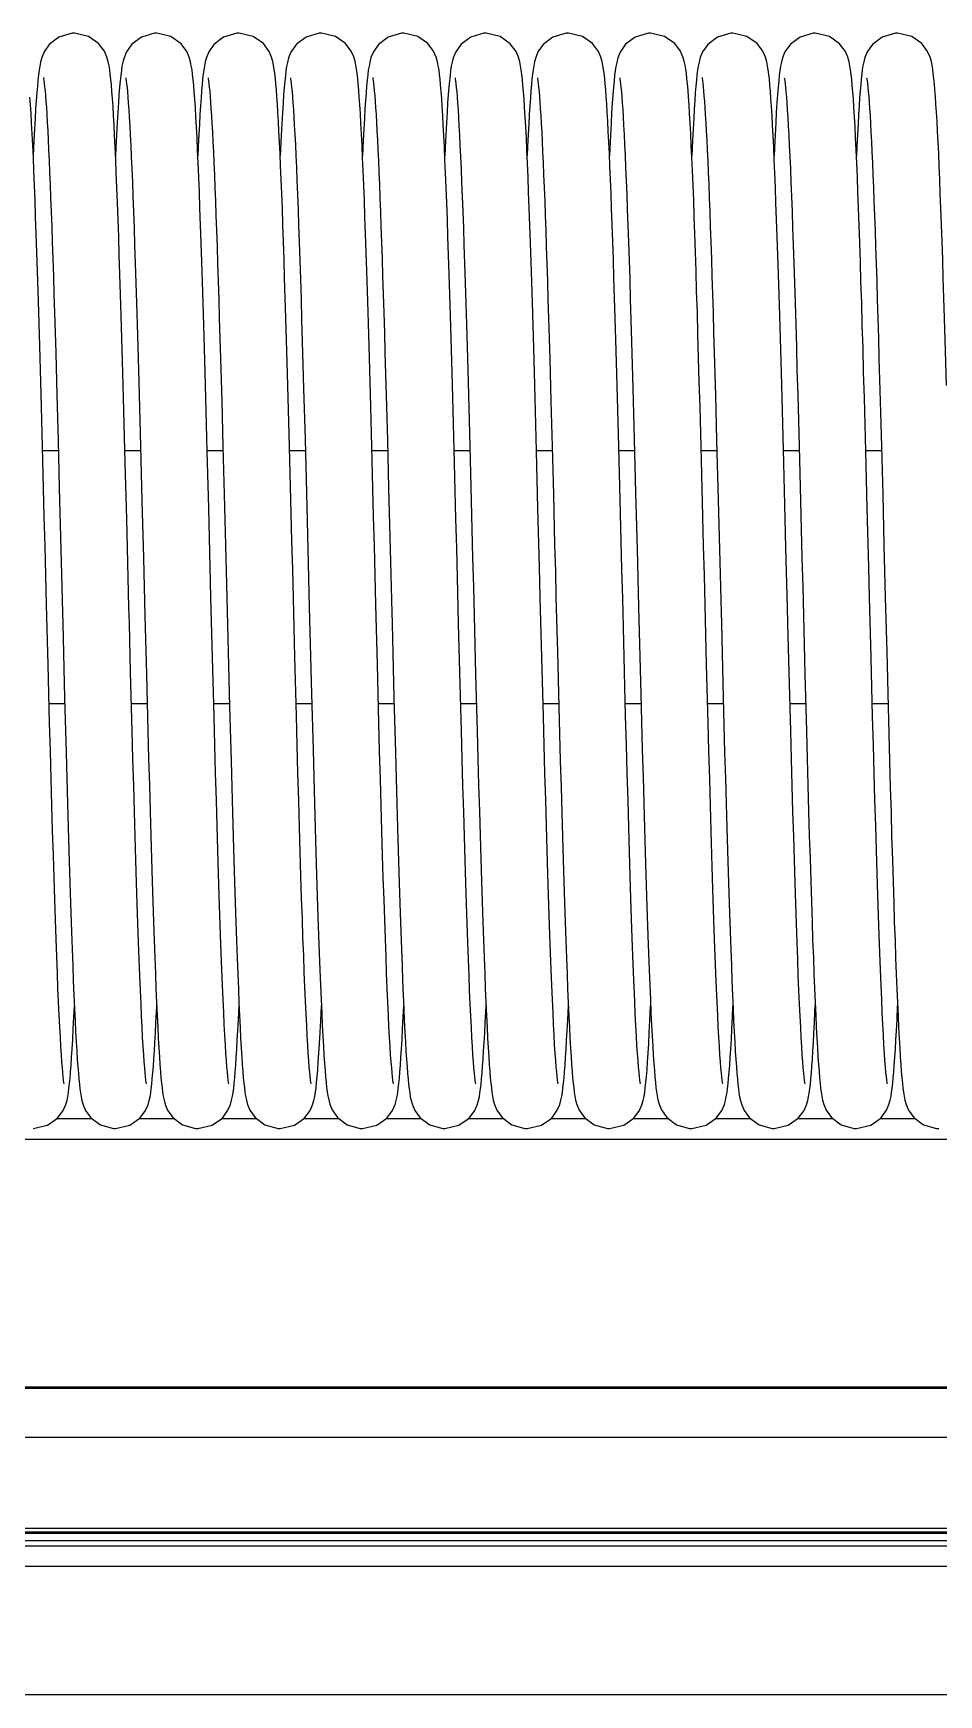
# Model space of a CAD drawing. Header units: millimetres. Extents: x 21899 to 38731, y -5425 to 3612.
# Drawn here: x 24383 to 24471, y -2820.5 to -2658.9 of the extents above; entities that cross this region are included whole.
import ezdxf

# ---------------------------------------------------------------- set-up
doc = ezdxf.new("R2010")
doc.units = ezdxf.units.MM

msp = doc.modelspace()

# ---------------------------------------------------------------- linework, layer by layer
at = {"color": 7, "linetype": 'Continuous'}
for p, q in [((24385.15, -2689.98), (24385.26, -2694.12)), ((24401.16, -2690.53), (24401.28, -2694.68)), ((24417.15, -2689.98), (24417.26, -2694.12)), ((24433.16, -2690.53), (24433.28, -2694.68)), ((24449.15, -2689.98), (24449.26, -2694.12)), ((24465.16, -2690.53), (24465.28, -2694.68)), ((24385.26, -2694.12), (24385.38, -2698.51)), ((24393.26, -2694.06), (24393.39, -2699.07)), ((24399.88, -2699.56), (24399.74, -2694.35)), ((24401.28, -2694.68), (24401.39, -2699.1)), ((24407.84, -2697.9), (24407.71, -2693.15)), ((24409.24, -2693.47), (24409.38, -2698.38)), ((24417.26, -2694.12), (24417.38, -2698.51)), ((24425.26, -2694.06), (24425.39, -2699.07)), ((24431.88, -2699.56), (24431.74, -2694.35)), ((24433.28, -2694.68), (24433.39, -2699.1)), ((24439.84, -2697.9), (24439.71, -2693.15)), ((24441.24, -2693.47), (24441.38, -2698.38)), ((24449.26, -2694.12), (24449.38, -2698.51)), ((24457.26, -2694.06), (24457.39, -2699.07)), ((24463.88, -2699.56), (24463.74, -2694.35)), ((24465.28, -2694.68), (24465.39, -2699.1)), ((24383.9, -2700.43), (24383.77, -2695.25)), ((24391.91, -2700.69), (24391.77, -2695.58)), ((24415.9, -2700.43), (24415.77, -2695.25)), ((24423.91, -2700.69), (24423.77, -2695.58)), ((24447.9, -2700.43), (24447.77, -2695.25)), ((24455.91, -2700.69), (24455.77, -2695.58)), ((24407.97, -2702.96), (24407.84, -2697.9)), ((24439.97, -2702.96), (24439.84, -2697.9)), ((24383.88, -2699.47), (24385.4, -2699.47)), ((24385.38, -2698.51), (24385.5, -2703.1)), ((24391.88, -2699.47), (24393.4, -2699.47)), ((24393.39, -2699.07), (24393.53, -2704.38)), ((24399.88, -2699.47), (24401.4, -2699.47)), ((24400.02, -2705.09), (24399.88, -2699.56)), ((24401.39, -2699.1), (24401.52, -2703.77)), ((24407.88, -2699.47), (24409.4, -2699.47)), ((24409.38, -2698.38), (24409.51, -2703.61)), ((24415.88, -2699.47), (24417.4, -2699.47)), ((24417.38, -2698.51), (24417.5, -2703.1)), ((24423.88, -2699.47), (24425.4, -2699.47)), ((24425.39, -2699.07), (24425.53, -2704.38)), ((24431.88, -2699.47), (24433.4, -2699.47)), ((24432.02, -2705.09), (24431.88, -2699.56)), ((24433.39, -2699.1), (24433.52, -2703.77)), ((24439.88, -2699.47), (24441.4, -2699.47)), ((24441.38, -2698.38), (24441.51, -2703.61)), ((24447.88, -2699.47), (24449.4, -2699.47)), ((24449.38, -2698.51), (24449.5, -2703.1)), ((24455.88, -2699.47), (24457.4, -2699.47)), ((24457.39, -2699.07), (24457.53, -2704.38)), ((24463.88, -2699.47), (24465.4, -2699.47)), ((24464.02, -2705.09), (24463.88, -2699.56)), ((24465.39, -2699.1), (24465.52, -2703.77)), ((24409.51, -2703.61), (24409.65, -2709.08)), ((24441.51, -2703.61), (24441.65, -2709.08)), ((24384.41, -2720.28), (24384.26, -2714.49)), ((24393.82, -2715.56), (24393.96, -2721.23)), ((24416.41, -2720.28), (24416.26, -2714.49)), ((24425.82, -2715.56), (24425.96, -2721.23)), ((24448.41, -2720.28), (24448.26, -2714.49)), ((24457.82, -2715.56), (24457.96, -2721.23)), ((24385.84, -2716.32), (24386.02, -2723.53)), ((24392.43, -2721.03), (24392.31, -2716.32)), ((24417.84, -2716.32), (24418.02, -2723.53)), ((24424.43, -2721.03), (24424.31, -2716.32)), ((24449.84, -2716.32), (24450.02, -2723.53)), ((24456.43, -2721.03), (24456.31, -2716.32)), ((24384.56, -2725.96), (24384.41, -2720.28)), ((24400.54, -2725.36), (24400.39, -2719.61)), ((24401.91, -2719.07), (24402.05, -2724.42)), ((24408.54, -2725.29), (24408.39, -2719.56)), ((24416.56, -2725.96), (24416.41, -2720.28)), ((24432.54, -2725.36), (24432.39, -2719.61)), ((24433.91, -2719.07), (24434.05, -2724.42)), ((24440.54, -2725.29), (24440.39, -2719.56)), ((24448.56, -2725.96), (24448.41, -2720.28)), ((24464.54, -2725.36), (24464.39, -2719.61)), ((24465.91, -2719.07), (24466.05, -2724.42)), ((24392.58, -2726.75), (24392.43, -2721.03)), ((24393.96, -2721.23), (24394.11, -2726.76)), ((24424.58, -2726.75), (24424.43, -2721.03)), ((24425.96, -2721.23), (24426.11, -2726.76)), ((24456.58, -2726.75), (24456.43, -2721.03)), ((24457.96, -2721.23), (24458.11, -2726.76)), ((24386.02, -2723.53), (24386.16, -2728.84)), ((24410.01, -2723.13), (24410.16, -2728.6)), ((24418.02, -2723.53), (24418.16, -2728.84)), ((24442.01, -2723.13), (24442.16, -2728.6)), ((24450.02, -2723.53), (24450.16, -2728.84)), ((24384.51, -2724.08), (24386.04, -2724.08)), ((24392.51, -2724.08), (24394.04, -2724.08)), ((24400.51, -2724.08), (24402.04, -2724.08)), ((24402.05, -2724.42), (24402.19, -2729.67)), ((24408.51, -2724.08), (24410.04, -2724.08)), ((24416.51, -2724.08), (24418.04, -2724.08)), ((24424.51, -2724.08), (24426.04, -2724.08)), ((24432.51, -2724.08), (24434.04, -2724.08)), ((24434.05, -2724.42), (24434.19, -2729.67)), ((24440.51, -2724.08), (24442.04, -2724.08)), ((24448.51, -2724.08), (24450.04, -2724.08)), ((24456.51, -2724.08), (24458.04, -2724.08)), ((24464.51, -2724.08), (24466.04, -2724.08)), ((24466.05, -2724.42), (24466.19, -2729.67)), ((24388.71, -2764.47), (24385.24, -2764.47)), ((24396.72, -2764.47), (24393.24, -2764.47)), ((24404.71, -2764.47), (24401.23, -2764.47)), ((24412.72, -2764.47), (24409.24, -2764.47)), ((24420.71, -2764.47), (24417.24, -2764.47)), ((24428.72, -2764.47), (24425.24, -2764.47)), ((24436.71, -2764.47), (24433.23, -2764.47)), ((24444.72, -2764.47), (24441.24, -2764.47)), ((24452.71, -2764.47), (24449.24, -2764.47)), ((24460.72, -2764.47), (24457.24, -2764.47)), ((24468.71, -2764.47), (24465.23, -2764.47)), ((25031.07, -2766.47), (23691.07, -2766.47)), ((25027.76, -2790.56), (22358.76, -2790.56)), ((25041.07, -2795.44), (22324.07, -2795.44)), ((22358.76, -2804.27), (25027.76, -2804.27)), ((22241.07, -2804.64), (25123.07, -2804.64)), ((22358.76, -2805.97), (25027.76, -2805.97)), ((25027.76, -2820.47), (23848.11, -2820.47))]:
    msp.add_line(p, q, dxfattribs=at)
at = {"color": 9, "linetype": 'Continuous'}
for p, q in [((25027.76, -2790.69), (22358.76, -2790.69)), ((22358.76, -2804.77), (25027.76, -2804.77)), ((22358.76, -2805.47), (25027.76, -2805.47)), ((22358.76, -2807.97), (25027.76, -2807.97))]:
    msp.add_line(p, q, dxfattribs=at)
at = {"color": 7, "linetype": 'Continuous'}
for points in [[(24386.97, -2658.91), (24386.75, -2658.92), (24385.47, -2659.29), (24384.53, -2660), (24384.02, -2660.73), (24383.79, -2661.28), (24383.67, -2661.72), (24383.6, -2662.11), (24383.53, -2662.52), (24383.47, -2662.97), (24383.42, -2663.48), (24383.37, -2664.06), (24383.31, -2664.72)], [(24390.61, -2664.57), (24390.56, -2663.94), (24390.51, -2663.39), (24390.45, -2662.91), (24390.4, -2662.47), (24390.33, -2662.08), (24390.25, -2661.69), (24390.13, -2661.24), (24389.88, -2660.67), (24389.31, -2659.91), (24388.33, -2659.22), (24386.97, -2658.91)], [(24394.97, -2658.91), (24394.75, -2658.92), (24393.49, -2659.28), (24392.55, -2659.98), (24392.02, -2660.73), (24391.79, -2661.31), (24391.67, -2661.74), (24391.59, -2662.13), (24391.53, -2662.55), (24391.47, -2663.01), (24391.41, -2663.55), (24391.36, -2664.16), (24391.3, -2664.87)], [(24398.62, -2664.62), (24398.56, -2663.98), (24398.51, -2663.42), (24398.45, -2662.92), (24398.4, -2662.48), (24398.33, -2662.08), (24398.25, -2661.69), (24398.13, -2661.25), (24397.89, -2660.68), (24397.33, -2659.93), (24396.35, -2659.23), (24394.97, -2658.91)], [(24402.97, -2658.91), (24402.75, -2658.92), (24401.47, -2659.29), (24400.53, -2660), (24400.02, -2660.73), (24399.8, -2661.26), (24399.68, -2661.69), (24399.6, -2662.08), (24399.54, -2662.47), (24399.48, -2662.89), (24399.43, -2663.37), (24399.38, -2663.91), (24399.33, -2664.51), (24399.28, -2665.2)], [(24406.65, -2665.07), (24406.6, -2664.42), (24406.55, -2663.83), (24406.5, -2663.3), (24406.44, -2662.84), (24406.39, -2662.42), (24406.33, -2662.04), (24406.25, -2661.67), (24406.13, -2661.24), (24405.89, -2660.68), (24405.33, -2659.92), (24404.35, -2659.23), (24402.97, -2658.91)], [(24410.97, -2658.91), (24410.75, -2658.92), (24409.48, -2659.28), (24408.54, -2659.99), (24408.01, -2660.74), (24407.78, -2661.31), (24407.67, -2661.75), (24407.59, -2662.14), (24407.53, -2662.56), (24407.47, -2663.02), (24407.41, -2663.56), (24407.36, -2664.18), (24407.3, -2664.89)], [(24414.65, -2665.12), (24414.6, -2664.44), (24414.55, -2663.84), (24414.5, -2663.3), (24414.44, -2662.83), (24414.39, -2662.41), (24414.32, -2662.02), (24414.24, -2661.63), (24414.11, -2661.2), (24413.87, -2660.65), (24413.31, -2659.91), (24412.33, -2659.22), (24410.97, -2658.91)], [(24418.97, -2658.91), (24418.75, -2658.92), (24417.47, -2659.29), (24416.53, -2660), (24416.02, -2660.73), (24415.79, -2661.28), (24415.67, -2661.72), (24415.6, -2662.11), (24415.53, -2662.52), (24415.47, -2662.97), (24415.42, -2663.48), (24415.37, -2664.06), (24415.31, -2664.72)], [(24422.61, -2664.57), (24422.56, -2663.94), (24422.51, -2663.39), (24422.45, -2662.91), (24422.4, -2662.47), (24422.33, -2662.08), (24422.25, -2661.69), (24422.13, -2661.24), (24421.88, -2660.67), (24421.31, -2659.91), (24420.33, -2659.22), (24418.97, -2658.91)], [(24426.97, -2658.91), (24426.75, -2658.92), (24425.49, -2659.28), (24424.55, -2659.98), (24424.02, -2660.73), (24423.79, -2661.31), (24423.67, -2661.74), (24423.59, -2662.13), (24423.53, -2662.55), (24423.47, -2663.01), (24423.41, -2663.55), (24423.36, -2664.16), (24423.3, -2664.87)], [(24430.62, -2664.62), (24430.56, -2663.98), (24430.51, -2663.42), (24430.45, -2662.92), (24430.4, -2662.48), (24430.33, -2662.08), (24430.25, -2661.69), (24430.13, -2661.25), (24429.89, -2660.68), (24429.33, -2659.93), (24428.35, -2659.23), (24426.97, -2658.91)], [(24434.97, -2658.91), (24434.75, -2658.92), (24433.47, -2659.29), (24432.53, -2660), (24432.02, -2660.73), (24431.8, -2661.26), (24431.68, -2661.69), (24431.6, -2662.08), (24431.54, -2662.47), (24431.48, -2662.89), (24431.43, -2663.37), (24431.38, -2663.91), (24431.33, -2664.51), (24431.28, -2665.2)], [(24438.65, -2665.07), (24438.6, -2664.42), (24438.55, -2663.83), (24438.5, -2663.3), (24438.44, -2662.84), (24438.39, -2662.42), (24438.33, -2662.04), (24438.25, -2661.67), (24438.13, -2661.24), (24437.89, -2660.68), (24437.33, -2659.92), (24436.35, -2659.23), (24434.97, -2658.91)], [(24442.97, -2658.91), (24442.75, -2658.92), (24441.48, -2659.28), (24440.54, -2659.99), (24440.01, -2660.74), (24439.78, -2661.31), (24439.67, -2661.75), (24439.59, -2662.14), (24439.53, -2662.56), (24439.47, -2663.02), (24439.41, -2663.56), (24439.36, -2664.18), (24439.3, -2664.89)], [(24446.65, -2665.12), (24446.6, -2664.44), (24446.55, -2663.84), (24446.5, -2663.3), (24446.44, -2662.83), (24446.39, -2662.41), (24446.32, -2662.02), (24446.24, -2661.63), (24446.11, -2661.2), (24445.87, -2660.65), (24445.31, -2659.91), (24444.33, -2659.22), (24442.97, -2658.91)], [(24450.97, -2658.91), (24450.75, -2658.92), (24449.47, -2659.29), (24448.53, -2660), (24448.02, -2660.73), (24447.79, -2661.28), (24447.67, -2661.72), (24447.6, -2662.11), (24447.53, -2662.52), (24447.47, -2662.97), (24447.42, -2663.48), (24447.37, -2664.06), (24447.31, -2664.72)], [(24454.61, -2664.57), (24454.56, -2663.94), (24454.51, -2663.39), (24454.45, -2662.91), (24454.4, -2662.47), (24454.33, -2662.08), (24454.25, -2661.69), (24454.13, -2661.24), (24453.88, -2660.67), (24453.31, -2659.91), (24452.33, -2659.22), (24450.97, -2658.91)], [(24458.97, -2658.91), (24458.75, -2658.92), (24457.49, -2659.28), (24456.55, -2659.98), (24456.02, -2660.73), (24455.79, -2661.31), (24455.67, -2661.74), (24455.59, -2662.13), (24455.53, -2662.55), (24455.47, -2663.01), (24455.41, -2663.55), (24455.36, -2664.16), (24455.3, -2664.87)], [(24462.62, -2664.62), (24462.56, -2663.98), (24462.51, -2663.42), (24462.45, -2662.92), (24462.4, -2662.48), (24462.33, -2662.08), (24462.25, -2661.69), (24462.13, -2661.25), (24461.89, -2660.68), (24461.33, -2659.93), (24460.35, -2659.23), (24458.97, -2658.91)], [(24466.97, -2658.91), (24466.75, -2658.92), (24465.47, -2659.29), (24464.53, -2660), (24464.02, -2660.73), (24463.8, -2661.26), (24463.68, -2661.69), (24463.6, -2662.08), (24463.54, -2662.47), (24463.48, -2662.89), (24463.43, -2663.37), (24463.38, -2663.91), (24463.33, -2664.51), (24463.28, -2665.2)], [(24470.65, -2665.07), (24470.6, -2664.42), (24470.55, -2663.83), (24470.5, -2663.3), (24470.44, -2662.84), (24470.39, -2662.42), (24470.33, -2662.04), (24470.25, -2661.67), (24470.13, -2661.24), (24469.89, -2660.68), (24469.33, -2659.92), (24468.35, -2659.23), (24466.97, -2658.91)], [(24383.96, -2663.23), (24383.96, -2663.24), (24383.98, -2663.33), (24384, -2663.51), (24384.04, -2663.78), (24384.07, -2664.12), (24384.11, -2664.52), (24384.15, -2665), (24384.19, -2665.54), (24384.24, -2666.15), (24384.28, -2666.83), (24384.32, -2667.58), (24384.37, -2668.4), (24384.42, -2669.29), (24384.46, -2670.26), (24384.51, -2671.31), (24384.56, -2672.43), (24384.61, -2673.63), (24384.66, -2674.92), (24384.71, -2676.28), (24384.76, -2677.72), (24384.81, -2679.24), (24384.87, -2680.84), (24384.92, -2682.52), (24384.98, -2684.27), (24385.03, -2686.1), (24385.09, -2688.01), (24385.15, -2689.98)], [(24391.96, -2663.24), (24391.98, -2663.35), (24392.01, -2663.55), (24392.04, -2663.83), (24392.08, -2664.18), (24392.12, -2664.61), (24392.16, -2665.12), (24392.2, -2665.69), (24392.25, -2666.35), (24392.3, -2667.09), (24392.34, -2667.91), (24392.39, -2668.81), (24392.44, -2669.82), (24392.49, -2670.91), (24392.55, -2672.1), (24392.6, -2673.39), (24392.65, -2674.78), (24392.71, -2676.26), (24392.77, -2677.84), (24392.82, -2679.52), (24392.88, -2681.3), (24392.94, -2683.18), (24393, -2685.15), (24393.07, -2687.23), (24393.13, -2689.41), (24393.19, -2691.69), (24393.26, -2694.06)], [(24399.96, -2663.24), (24399.98, -2663.34), (24400.01, -2663.53), (24400.04, -2663.8), (24400.08, -2664.15), (24400.12, -2664.57), (24400.16, -2665.05), (24400.2, -2665.61), (24400.24, -2666.23), (24400.29, -2666.92), (24400.33, -2667.69), (24400.38, -2668.53), (24400.42, -2669.44), (24400.47, -2670.44), (24400.52, -2671.51), (24400.57, -2672.67), (24400.62, -2673.91), (24400.67, -2675.23), (24400.72, -2676.63), (24400.78, -2678.11), (24400.83, -2679.67), (24400.88, -2681.31), (24400.94, -2683.01), (24400.99, -2684.79), (24401.05, -2686.63), (24401.1, -2688.55), (24401.16, -2690.53)], [(24407.96, -2663.24), (24407.98, -2663.35), (24408.01, -2663.54), (24408.04, -2663.82), (24408.08, -2664.17), (24408.12, -2664.6), (24408.16, -2665.1), (24408.2, -2665.67), (24408.25, -2666.32), (24408.29, -2667.05), (24408.34, -2667.86), (24408.39, -2668.75), (24408.44, -2669.74), (24408.49, -2670.81), (24408.54, -2671.98), (24408.59, -2673.24), (24408.65, -2674.6), (24408.7, -2676.05), (24408.76, -2677.6), (24408.81, -2679.24), (24408.87, -2680.99), (24408.93, -2682.82), (24408.99, -2684.76), (24409.05, -2686.79), (24409.11, -2688.92), (24409.18, -2691.15), (24409.24, -2693.47)], [(24415.96, -2663.23), (24415.96, -2663.24), (24415.98, -2663.33), (24416, -2663.51), (24416.04, -2663.78), (24416.07, -2664.12), (24416.11, -2664.52), (24416.15, -2665), (24416.19, -2665.54), (24416.24, -2666.15), (24416.28, -2666.83), (24416.32, -2667.58), (24416.37, -2668.4), (24416.42, -2669.29), (24416.46, -2670.26), (24416.51, -2671.31), (24416.56, -2672.43), (24416.61, -2673.63), (24416.66, -2674.92), (24416.71, -2676.28), (24416.76, -2677.72), (24416.81, -2679.24), (24416.87, -2680.84), (24416.92, -2682.52), (24416.98, -2684.27), (24417.03, -2686.1), (24417.09, -2688.01), (24417.15, -2689.98)], [(24423.96, -2663.24), (24423.98, -2663.35), (24424.01, -2663.55), (24424.04, -2663.83), (24424.08, -2664.18), (24424.12, -2664.61), (24424.16, -2665.12), (24424.2, -2665.69), (24424.25, -2666.35), (24424.3, -2667.09), (24424.34, -2667.91), (24424.39, -2668.81), (24424.44, -2669.82), (24424.49, -2670.91), (24424.55, -2672.1), (24424.6, -2673.39), (24424.65, -2674.78), (24424.71, -2676.26), (24424.77, -2677.84), (24424.82, -2679.52), (24424.88, -2681.3), (24424.94, -2683.18), (24425, -2685.15), (24425.07, -2687.23), (24425.13, -2689.41), (24425.19, -2691.69), (24425.26, -2694.06)], [(24431.96, -2663.24), (24431.98, -2663.34), (24432.01, -2663.53), (24432.04, -2663.8), (24432.08, -2664.15), (24432.12, -2664.57), (24432.16, -2665.05), (24432.2, -2665.61), (24432.24, -2666.23), (24432.29, -2666.92), (24432.33, -2667.69), (24432.38, -2668.53), (24432.42, -2669.44), (24432.47, -2670.44), (24432.52, -2671.51), (24432.57, -2672.67), (24432.62, -2673.91), (24432.67, -2675.23), (24432.72, -2676.63), (24432.78, -2678.11), (24432.83, -2679.67), (24432.88, -2681.31), (24432.94, -2683.01), (24432.99, -2684.79), (24433.05, -2686.63), (24433.1, -2688.55), (24433.16, -2690.53)], [(24439.96, -2663.24), (24439.98, -2663.35), (24440.01, -2663.54), (24440.04, -2663.82), (24440.08, -2664.17), (24440.12, -2664.6), (24440.16, -2665.1), (24440.2, -2665.67), (24440.25, -2666.32), (24440.29, -2667.05), (24440.34, -2667.86), (24440.39, -2668.75), (24440.44, -2669.74), (24440.49, -2670.81), (24440.54, -2671.98), (24440.59, -2673.24), (24440.65, -2674.6), (24440.7, -2676.05), (24440.76, -2677.6), (24440.81, -2679.24), (24440.87, -2680.99), (24440.93, -2682.82), (24440.99, -2684.76), (24441.05, -2686.79), (24441.11, -2688.92), (24441.18, -2691.15), (24441.24, -2693.47)], [(24447.96, -2663.23), (24447.96, -2663.24), (24447.98, -2663.33), (24448, -2663.51), (24448.04, -2663.78), (24448.07, -2664.12), (24448.11, -2664.52), (24448.15, -2665), (24448.19, -2665.54), (24448.24, -2666.15), (24448.28, -2666.83), (24448.32, -2667.58), (24448.37, -2668.4), (24448.42, -2669.29), (24448.46, -2670.26), (24448.51, -2671.31), (24448.56, -2672.43), (24448.61, -2673.63), (24448.66, -2674.92), (24448.71, -2676.28), (24448.76, -2677.72), (24448.81, -2679.24), (24448.87, -2680.84), (24448.92, -2682.52), (24448.98, -2684.27), (24449.03, -2686.1), (24449.09, -2688.01), (24449.15, -2689.98)], [(24455.96, -2663.24), (24455.98, -2663.35), (24456.01, -2663.55), (24456.04, -2663.83), (24456.08, -2664.18), (24456.12, -2664.61), (24456.16, -2665.12), (24456.2, -2665.69), (24456.25, -2666.35), (24456.3, -2667.09), (24456.34, -2667.91), (24456.39, -2668.81), (24456.44, -2669.82), (24456.49, -2670.91), (24456.55, -2672.1), (24456.6, -2673.39), (24456.65, -2674.78), (24456.71, -2676.26), (24456.77, -2677.84), (24456.82, -2679.52), (24456.88, -2681.3), (24456.94, -2683.18), (24457, -2685.15), (24457.07, -2687.23), (24457.13, -2689.41), (24457.19, -2691.69), (24457.26, -2694.06)], [(24463.96, -2663.24), (24463.98, -2663.34), (24464.01, -2663.53), (24464.04, -2663.8), (24464.08, -2664.15), (24464.12, -2664.57), (24464.16, -2665.05), (24464.2, -2665.61), (24464.24, -2666.23), (24464.29, -2666.92), (24464.33, -2667.69), (24464.38, -2668.53), (24464.42, -2669.44), (24464.47, -2670.44), (24464.52, -2671.51), (24464.57, -2672.67), (24464.62, -2673.91), (24464.67, -2675.23), (24464.72, -2676.63), (24464.78, -2678.11), (24464.83, -2679.67), (24464.88, -2681.31), (24464.94, -2683.01), (24464.99, -2684.79), (24465.05, -2686.63), (24465.1, -2688.55), (24465.16, -2690.53)], [(24383.77, -2695.25), (24383.7, -2692.8), (24383.63, -2690.46), (24383.57, -2688.21), (24383.51, -2686.05), (24383.44, -2684), (24383.38, -2682.05), (24383.32, -2680.19), (24383.26, -2678.43), (24383.2, -2676.75), (24383.15, -2675.18), (24383.09, -2673.69), (24383.03, -2672.3), (24382.98, -2671), (24382.92, -2669.79), (24382.86, -2668.68), (24382.81, -2667.65), (24382.76, -2666.72), (24382.7, -2665.88), (24382.65, -2665.12)], [(24383.31, -2664.72), (24383.26, -2665.46), (24383.2, -2666.29), (24383.15, -2667.21), (24383.09, -2668.23), (24383.04, -2669.35), (24382.97, -2670.83)], [(24391.77, -2695.58), (24391.71, -2693.14), (24391.64, -2690.8), (24391.58, -2688.55), (24391.52, -2686.39), (24391.45, -2684.33), (24391.39, -2682.35), (24391.33, -2680.48), (24391.27, -2678.7), (24391.21, -2677.01), (24391.15, -2675.42), (24391.1, -2673.92), (24391.04, -2672.52), (24390.98, -2671.21), (24390.93, -2670), (24390.87, -2668.87), (24390.82, -2667.84), (24390.77, -2666.9), (24390.72, -2666.04), (24390.66, -2665.26), (24390.61, -2664.57)], [(24391.3, -2664.87), (24391.24, -2665.68), (24391.18, -2666.6), (24391.13, -2667.64), (24391.06, -2668.8), (24391, -2670.08), (24390.97, -2670.84)], [(24399.74, -2694.35), (24399.67, -2691.89), (24399.61, -2689.54), (24399.54, -2687.29), (24399.48, -2685.14), (24399.41, -2683.09), (24399.35, -2681.15), (24399.29, -2679.3), (24399.23, -2677.56), (24399.17, -2675.91), (24399.11, -2674.36), (24399.06, -2672.9), (24399, -2671.54), (24398.94, -2670.27), (24398.89, -2669.1), (24398.83, -2668.02), (24398.78, -2667.04), (24398.72, -2666.15), (24398.67, -2665.34), (24398.62, -2664.62)], [(24399.28, -2665.2), (24399.22, -2665.96), (24399.17, -2666.81), (24399.12, -2667.75), (24399.07, -2668.77), (24399.01, -2669.89), (24398.97, -2670.84)], [(24407.71, -2693.15), (24407.65, -2690.89), (24407.58, -2688.72), (24407.52, -2686.63), (24407.46, -2684.64), (24407.4, -2682.73), (24407.35, -2680.91), (24407.29, -2679.17), (24407.23, -2677.53), (24407.18, -2675.97), (24407.12, -2674.5), (24407.07, -2673.12), (24407.01, -2671.82), (24406.96, -2670.61), (24406.91, -2669.49), (24406.85, -2668.44), (24406.8, -2667.48), (24406.75, -2666.6), (24406.7, -2665.8), (24406.65, -2665.07)], [(24407.3, -2664.89), (24407.24, -2665.71), (24407.18, -2666.64), (24407.12, -2667.69), (24407.06, -2668.86), (24407, -2670.15), (24406.97, -2670.84)], [(24415.77, -2695.25), (24415.7, -2692.8), (24415.63, -2690.46), (24415.57, -2688.21), (24415.51, -2686.05), (24415.44, -2684), (24415.38, -2682.05), (24415.32, -2680.19), (24415.26, -2678.43), (24415.2, -2676.75), (24415.15, -2675.18), (24415.09, -2673.69), (24415.03, -2672.3), (24414.98, -2671), (24414.92, -2669.79), (24414.86, -2668.68), (24414.81, -2667.65), (24414.76, -2666.72), (24414.7, -2665.88), (24414.65, -2665.12)], [(24415.31, -2664.72), (24415.26, -2665.46), (24415.2, -2666.29), (24415.15, -2667.21), (24415.09, -2668.23), (24415.04, -2669.35), (24414.97, -2670.83)], [(24423.77, -2695.58), (24423.71, -2693.14), (24423.64, -2690.8), (24423.58, -2688.55), (24423.52, -2686.39), (24423.45, -2684.33), (24423.39, -2682.35), (24423.33, -2680.48), (24423.27, -2678.7), (24423.21, -2677.01), (24423.15, -2675.42), (24423.1, -2673.92), (24423.04, -2672.52), (24422.98, -2671.21), (24422.93, -2670), (24422.87, -2668.87), (24422.82, -2667.84), (24422.77, -2666.9), (24422.72, -2666.04), (24422.66, -2665.26), (24422.61, -2664.57)], [(24423.3, -2664.87), (24423.24, -2665.68), (24423.18, -2666.6), (24423.13, -2667.64), (24423.06, -2668.8), (24423, -2670.08), (24422.97, -2670.84)], [(24431.74, -2694.35), (24431.67, -2691.89), (24431.61, -2689.54), (24431.54, -2687.29), (24431.48, -2685.14), (24431.41, -2683.09), (24431.35, -2681.15), (24431.29, -2679.3), (24431.23, -2677.56), (24431.17, -2675.91), (24431.11, -2674.36), (24431.06, -2672.9), (24431, -2671.54), (24430.94, -2670.27), (24430.89, -2669.1), (24430.83, -2668.02), (24430.78, -2667.04), (24430.72, -2666.15), (24430.67, -2665.34), (24430.62, -2664.62)], [(24431.28, -2665.2), (24431.22, -2665.96), (24431.17, -2666.81), (24431.12, -2667.75), (24431.07, -2668.77), (24431.01, -2669.89), (24430.97, -2670.84)], [(24439.71, -2693.15), (24439.65, -2690.89), (24439.58, -2688.72), (24439.52, -2686.63), (24439.46, -2684.64), (24439.4, -2682.73), (24439.35, -2680.91), (24439.29, -2679.17), (24439.23, -2677.53), (24439.18, -2675.97), (24439.12, -2674.5), (24439.07, -2673.12), (24439.01, -2671.82), (24438.96, -2670.61), (24438.91, -2669.49), (24438.85, -2668.44), (24438.8, -2667.48), (24438.75, -2666.6), (24438.7, -2665.8), (24438.65, -2665.07)], [(24439.3, -2664.89), (24439.24, -2665.71), (24439.18, -2666.64), (24439.12, -2667.69), (24439.06, -2668.86), (24439, -2670.15), (24438.97, -2670.84)], [(24447.77, -2695.25), (24447.7, -2692.8), (24447.63, -2690.46), (24447.57, -2688.21), (24447.51, -2686.05), (24447.44, -2684), (24447.38, -2682.05), (24447.32, -2680.19), (24447.26, -2678.43), (24447.2, -2676.75), (24447.15, -2675.18), (24447.09, -2673.69), (24447.03, -2672.3), (24446.98, -2671), (24446.92, -2669.79), (24446.86, -2668.68), (24446.81, -2667.65), (24446.76, -2666.72), (24446.7, -2665.88), (24446.65, -2665.12)], [(24447.31, -2664.72), (24447.26, -2665.46), (24447.2, -2666.29), (24447.15, -2667.21), (24447.09, -2668.23), (24447.04, -2669.35), (24446.97, -2670.83)], [(24455.77, -2695.58), (24455.71, -2693.14), (24455.64, -2690.8), (24455.58, -2688.55), (24455.52, -2686.39), (24455.45, -2684.33), (24455.39, -2682.35), (24455.33, -2680.48), (24455.27, -2678.7), (24455.21, -2677.01), (24455.15, -2675.42), (24455.1, -2673.92), (24455.04, -2672.52), (24454.98, -2671.21), (24454.93, -2670), (24454.87, -2668.87), (24454.82, -2667.84), (24454.77, -2666.9), (24454.72, -2666.04), (24454.66, -2665.26), (24454.61, -2664.57)], [(24455.3, -2664.87), (24455.24, -2665.68), (24455.18, -2666.6), (24455.13, -2667.64), (24455.06, -2668.8), (24455, -2670.08), (24454.97, -2670.84)], [(24463.74, -2694.35), (24463.67, -2691.89), (24463.61, -2689.54), (24463.54, -2687.29), (24463.48, -2685.14), (24463.41, -2683.09), (24463.35, -2681.15), (24463.29, -2679.3), (24463.23, -2677.56), (24463.17, -2675.91), (24463.11, -2674.36), (24463.06, -2672.9), (24463, -2671.54), (24462.94, -2670.27), (24462.89, -2669.1), (24462.83, -2668.02), (24462.78, -2667.04), (24462.72, -2666.15), (24462.67, -2665.34), (24462.62, -2664.62)], [(24463.28, -2665.2), (24463.22, -2665.96), (24463.17, -2666.81), (24463.12, -2667.75), (24463.07, -2668.77), (24463.01, -2669.89), (24462.97, -2670.84)], [(24471.71, -2693.15), (24471.65, -2690.89), (24471.58, -2688.72), (24471.52, -2686.63), (24471.46, -2684.64), (24471.4, -2682.73), (24471.35, -2680.91), (24471.29, -2679.17), (24471.23, -2677.53), (24471.18, -2675.97), (24471.12, -2674.5), (24471.07, -2673.12), (24471.01, -2671.82), (24470.96, -2670.61), (24470.91, -2669.49), (24470.85, -2668.44), (24470.8, -2667.48), (24470.75, -2666.6), (24470.7, -2665.8), (24470.65, -2665.07)], [(24384.26, -2714.49), (24384.19, -2711.6), (24384.12, -2708.74), (24384.04, -2705.91), (24383.9, -2700.43)], [(24392.12, -2708.94), (24392.05, -2706.12), (24391.91, -2700.69)], [(24416.26, -2714.49), (24416.19, -2711.6), (24416.12, -2708.74), (24416.04, -2705.91), (24415.9, -2700.43)], [(24424.12, -2708.94), (24424.05, -2706.12), (24423.91, -2700.69)], [(24448.26, -2714.49), (24448.19, -2711.6), (24448.12, -2708.74), (24448.04, -2705.91), (24447.9, -2700.43)], [(24456.12, -2708.94), (24456.05, -2706.12), (24455.91, -2700.69)], [(24385.5, -2703.1), (24385.68, -2710.3), (24385.75, -2712.76), (24385.81, -2715.24), (24385.84, -2716.32)], [(24393.53, -2704.38), (24393.67, -2709.91), (24393.75, -2712.73), (24393.82, -2715.56)], [(24401.52, -2703.77), (24401.64, -2708.68), (24401.71, -2711.21), (24401.77, -2713.79), (24401.91, -2719.07)], [(24408.39, -2719.56), (24408.25, -2713.84), (24408.18, -2711.04), (24408.11, -2708.29), (24407.97, -2702.96)], [(24417.5, -2703.1), (24417.68, -2710.3), (24417.75, -2712.76), (24417.81, -2715.24), (24417.84, -2716.32)], [(24425.53, -2704.38), (24425.67, -2709.91), (24425.75, -2712.73), (24425.82, -2715.56)], [(24433.52, -2703.77), (24433.64, -2708.68), (24433.71, -2711.21), (24433.77, -2713.79), (24433.91, -2719.07)], [(24440.39, -2719.56), (24440.25, -2713.84), (24440.18, -2711.04), (24440.11, -2708.29), (24439.97, -2702.96)], [(24449.5, -2703.1), (24449.68, -2710.3), (24449.75, -2712.76), (24449.81, -2715.24), (24449.84, -2716.32)], [(24457.53, -2704.38), (24457.67, -2709.91), (24457.75, -2712.73), (24457.82, -2715.56)], [(24465.52, -2703.77), (24465.64, -2708.68), (24465.71, -2711.21), (24465.77, -2713.79), (24465.91, -2719.07)], [(24400.39, -2719.61), (24400.24, -2713.76), (24400.17, -2710.84), (24400.02, -2705.09)], [(24432.39, -2719.61), (24432.24, -2713.76), (24432.17, -2710.84), (24432.02, -2705.09)], [(24464.39, -2719.61), (24464.24, -2713.76), (24464.17, -2710.84), (24464.02, -2705.09)], [(24392.31, -2716.32), (24392.27, -2714.75), (24392.12, -2708.94)], [(24409.65, -2709.08), (24409.79, -2714.68), (24410.01, -2723.13)], [(24424.31, -2716.32), (24424.27, -2714.75), (24424.12, -2708.94)], [(24441.65, -2709.08), (24441.79, -2714.68), (24442.01, -2723.13)], [(24456.31, -2716.32), (24456.27, -2714.75), (24456.12, -2708.94)], [(24401.97, -2761.08), (24401.97, -2761.07), (24401.95, -2760.93), (24401.92, -2760.69), (24401.88, -2760.35), (24401.84, -2759.93), (24401.79, -2759.42), (24401.74, -2758.81), (24401.69, -2758.1), (24401.64, -2757.28), (24401.59, -2756.34), (24401.53, -2755.29), (24401.48, -2754.13), (24401.42, -2752.85), (24401.36, -2751.46), (24401.3, -2749.95), (24401.24, -2748.33), (24401.17, -2746.58), (24401.11, -2744.71), (24401.04, -2742.72), (24400.98, -2740.6), (24400.91, -2738.35), (24400.84, -2735.97), (24400.77, -2733.47), (24400.69, -2730.86), (24400.62, -2728.15), (24400.54, -2725.36)], [(24409.97, -2761.08), (24409.97, -2761.07), (24409.95, -2760.93), (24409.92, -2760.69), (24409.88, -2760.36), (24409.84, -2759.94), (24409.79, -2759.43), (24409.74, -2758.83), (24409.7, -2758.13), (24409.64, -2757.32), (24409.59, -2756.42), (24409.54, -2755.4), (24409.48, -2754.27), (24409.42, -2753.03), (24409.37, -2751.68), (24409.31, -2750.2), (24409.25, -2748.6), (24409.18, -2746.87), (24409.12, -2745.01), (24409.05, -2743), (24408.98, -2740.84), (24408.91, -2738.54), (24408.84, -2736.1), (24408.77, -2733.53), (24408.69, -2730.87), (24408.62, -2728.11), (24408.54, -2725.29)], [(24433.97, -2761.08), (24433.97, -2761.07), (24433.95, -2760.93), (24433.92, -2760.69), (24433.88, -2760.35), (24433.84, -2759.93), (24433.79, -2759.42), (24433.74, -2758.81), (24433.69, -2758.1), (24433.64, -2757.28), (24433.59, -2756.34), (24433.53, -2755.29), (24433.48, -2754.13), (24433.42, -2752.85), (24433.36, -2751.46), (24433.3, -2749.95), (24433.24, -2748.33), (24433.17, -2746.58), (24433.11, -2744.71), (24433.04, -2742.72), (24432.98, -2740.6), (24432.91, -2738.35), (24432.84, -2735.97), (24432.77, -2733.47), (24432.69, -2730.86), (24432.62, -2728.15), (24432.54, -2725.36)], [(24441.97, -2761.08), (24441.97, -2761.07), (24441.95, -2760.93), (24441.92, -2760.69), (24441.88, -2760.36), (24441.84, -2759.94), (24441.79, -2759.43), (24441.74, -2758.83), (24441.7, -2758.13), (24441.64, -2757.32), (24441.59, -2756.42), (24441.54, -2755.4), (24441.48, -2754.27), (24441.42, -2753.03), (24441.37, -2751.68), (24441.31, -2750.2), (24441.25, -2748.6), (24441.18, -2746.87), (24441.12, -2745.01), (24441.05, -2743), (24440.98, -2740.84), (24440.91, -2738.54), (24440.84, -2736.1), (24440.77, -2733.53), (24440.69, -2730.87), (24440.62, -2728.11), (24440.54, -2725.29)], [(24465.97, -2761.08), (24465.97, -2761.07), (24465.95, -2760.93), (24465.92, -2760.69), (24465.88, -2760.35), (24465.84, -2759.93), (24465.79, -2759.42), (24465.74, -2758.81), (24465.69, -2758.1), (24465.64, -2757.28), (24465.59, -2756.34), (24465.53, -2755.29), (24465.48, -2754.13), (24465.42, -2752.85), (24465.36, -2751.46), (24465.3, -2749.95), (24465.24, -2748.33), (24465.17, -2746.58), (24465.11, -2744.71), (24465.04, -2742.72), (24464.98, -2740.6), (24464.91, -2738.35), (24464.84, -2735.97), (24464.77, -2733.47), (24464.69, -2730.86), (24464.62, -2728.15), (24464.54, -2725.36)], [(24385.97, -2761.08), (24385.97, -2761.07), (24385.95, -2760.94), (24385.92, -2760.71), (24385.88, -2760.39), (24385.84, -2759.99), (24385.8, -2759.5), (24385.75, -2758.92), (24385.7, -2758.23), (24385.65, -2757.45), (24385.6, -2756.54), (24385.54, -2755.53), (24385.49, -2754.39), (24385.43, -2753.14), (24385.37, -2751.78), (24385.31, -2750.3), (24385.25, -2748.7), (24385.19, -2746.98), (24385.12, -2745.13), (24385.06, -2743.15), (24384.99, -2741.05), (24384.92, -2738.82), (24384.85, -2736.46), (24384.78, -2733.99), (24384.71, -2731.4), (24384.63, -2728.72), (24384.56, -2725.96)], [(24393.97, -2761.07), (24393.97, -2761.08), (24393.97, -2761.07), (24393.95, -2760.95), (24393.92, -2760.72), (24393.88, -2760.4), (24393.84, -2759.99), (24393.8, -2759.5), (24393.75, -2758.91), (24393.7, -2758.23), (24393.65, -2757.45), (24393.6, -2756.57), (24393.55, -2755.59), (24393.49, -2754.5), (24393.44, -2753.3), (24393.38, -2751.98), (24393.32, -2750.54), (24393.26, -2748.98), (24393.2, -2747.29), (24393.13, -2745.49), (24393.07, -2743.56), (24393, -2741.5), (24392.94, -2739.33), (24392.87, -2737.03), (24392.8, -2734.62), (24392.73, -2732.1), (24392.65, -2729.48), (24392.58, -2726.75)], [(24394.11, -2726.76), (24394.18, -2729.44), (24394.25, -2732.04), (24394.32, -2734.54), (24394.39, -2736.93), (24394.46, -2739.2), (24394.52, -2741.35), (24394.59, -2743.38), (24394.65, -2745.3), (24394.71, -2747.1), (24394.78, -2748.78), (24394.84, -2750.35), (24394.89, -2751.81), (24394.95, -2753.17), (24395.01, -2754.42), (24395.07, -2755.57), (24395.12, -2756.62), (24395.18, -2757.57), (24395.23, -2758.43), (24395.28, -2759.19)], [(24417.97, -2761.08), (24417.97, -2761.07), (24417.95, -2760.94), (24417.92, -2760.71), (24417.88, -2760.39), (24417.84, -2759.99), (24417.8, -2759.5), (24417.75, -2758.92), (24417.7, -2758.23), (24417.65, -2757.45), (24417.6, -2756.54), (24417.54, -2755.53), (24417.49, -2754.39), (24417.43, -2753.14), (24417.37, -2751.78), (24417.31, -2750.3), (24417.25, -2748.7), (24417.19, -2746.98), (24417.12, -2745.13), (24417.06, -2743.15), (24416.99, -2741.05), (24416.92, -2738.82), (24416.85, -2736.46), (24416.78, -2733.99), (24416.71, -2731.4), (24416.63, -2728.72), (24416.56, -2725.96)], [(24425.97, -2761.07), (24425.97, -2761.08), (24425.97, -2761.07), (24425.95, -2760.95), (24425.92, -2760.72), (24425.88, -2760.4), (24425.84, -2759.99), (24425.8, -2759.5), (24425.75, -2758.91), (24425.7, -2758.23), (24425.65, -2757.45), (24425.6, -2756.57), (24425.55, -2755.59), (24425.49, -2754.5), (24425.44, -2753.3), (24425.38, -2751.98), (24425.32, -2750.54), (24425.26, -2748.98), (24425.2, -2747.29), (24425.13, -2745.49), (24425.07, -2743.56), (24425, -2741.5), (24424.94, -2739.33), (24424.87, -2737.03), (24424.8, -2734.62), (24424.73, -2732.1), (24424.65, -2729.48), (24424.58, -2726.75)], [(24426.11, -2726.76), (24426.18, -2729.44), (24426.25, -2732.04), (24426.32, -2734.54), (24426.39, -2736.93), (24426.46, -2739.2), (24426.52, -2741.35), (24426.59, -2743.38), (24426.65, -2745.3), (24426.71, -2747.1), (24426.78, -2748.78), (24426.84, -2750.35), (24426.89, -2751.81), (24426.95, -2753.17), (24427.01, -2754.42), (24427.07, -2755.57), (24427.12, -2756.62), (24427.18, -2757.57), (24427.23, -2758.43), (24427.28, -2759.19)], [(24449.97, -2761.08), (24449.97, -2761.07), (24449.95, -2760.94), (24449.92, -2760.71), (24449.88, -2760.39), (24449.84, -2759.99), (24449.8, -2759.5), (24449.75, -2758.92), (24449.7, -2758.23), (24449.65, -2757.45), (24449.6, -2756.54), (24449.54, -2755.53), (24449.49, -2754.39), (24449.43, -2753.14), (24449.37, -2751.78), (24449.31, -2750.3), (24449.25, -2748.7), (24449.19, -2746.98), (24449.12, -2745.13), (24449.06, -2743.15), (24448.99, -2741.05), (24448.92, -2738.82), (24448.85, -2736.46), (24448.78, -2733.99), (24448.71, -2731.4), (24448.63, -2728.72), (24448.56, -2725.96)], [(24457.97, -2761.07), (24457.97, -2761.08), (24457.97, -2761.07), (24457.95, -2760.95), (24457.92, -2760.72), (24457.88, -2760.4), (24457.84, -2759.99), (24457.8, -2759.5), (24457.75, -2758.91), (24457.7, -2758.23), (24457.65, -2757.45), (24457.6, -2756.57), (24457.55, -2755.59), (24457.49, -2754.5), (24457.44, -2753.3), (24457.38, -2751.98), (24457.32, -2750.54), (24457.26, -2748.98), (24457.2, -2747.29), (24457.13, -2745.49), (24457.07, -2743.56), (24457, -2741.5), (24456.94, -2739.33), (24456.87, -2737.03), (24456.8, -2734.62), (24456.73, -2732.1), (24456.65, -2729.48), (24456.58, -2726.75)], [(24458.11, -2726.76), (24458.18, -2729.44), (24458.25, -2732.04), (24458.32, -2734.54), (24458.39, -2736.93), (24458.46, -2739.2), (24458.52, -2741.35), (24458.59, -2743.38), (24458.65, -2745.3), (24458.71, -2747.1), (24458.78, -2748.78), (24458.84, -2750.35), (24458.89, -2751.81), (24458.95, -2753.17), (24459.01, -2754.42), (24459.07, -2755.57), (24459.12, -2756.62), (24459.18, -2757.57), (24459.23, -2758.43), (24459.28, -2759.19)], [(24410.16, -2728.6), (24410.23, -2731.23), (24410.3, -2733.77), (24410.37, -2736.21), (24410.44, -2738.54), (24410.51, -2740.75), (24410.57, -2742.83), (24410.64, -2744.8), (24410.7, -2746.64), (24410.76, -2748.37), (24410.82, -2749.98), (24410.88, -2751.48), (24410.94, -2752.87), (24411, -2754.16), (24411.05, -2755.34), (24411.11, -2756.42), (24411.17, -2757.4), (24411.22, -2758.29), (24411.27, -2759.08), (24411.33, -2759.78)], [(24442.16, -2728.6), (24442.23, -2731.23), (24442.3, -2733.77), (24442.37, -2736.21), (24442.44, -2738.54), (24442.51, -2740.75), (24442.57, -2742.83), (24442.64, -2744.8), (24442.7, -2746.64), (24442.76, -2748.37), (24442.82, -2749.98), (24442.88, -2751.48), (24442.94, -2752.87), (24443, -2754.16), (24443.05, -2755.34), (24443.11, -2756.42), (24443.17, -2757.4), (24443.22, -2758.29), (24443.27, -2759.08), (24443.33, -2759.78)], [(24386.16, -2728.84), (24386.23, -2731.37), (24386.3, -2733.8), (24386.37, -2736.14), (24386.43, -2738.37), (24386.5, -2740.5), (24386.56, -2742.53), (24386.62, -2744.45), (24386.69, -2746.27), (24386.75, -2747.97), (24386.81, -2749.57), (24386.86, -2751.06), (24386.92, -2752.45), (24386.98, -2753.74), (24387.03, -2754.92), (24387.09, -2756.01), (24387.14, -2756.99), (24387.19, -2757.88), (24387.25, -2758.69), (24387.3, -2759.4)], [(24402.19, -2729.67), (24402.26, -2732.21), (24402.33, -2734.67), (24402.39, -2737.04), (24402.46, -2739.29), (24402.53, -2741.42), (24402.59, -2743.44), (24402.65, -2745.35), (24402.72, -2747.14), (24402.78, -2748.82), (24402.84, -2750.39), (24402.9, -2751.84), (24402.95, -2753.2), (24403.01, -2754.45), (24403.07, -2755.59), (24403.12, -2756.64), (24403.18, -2757.59), (24403.23, -2758.44), (24403.28, -2759.2)], [(24418.16, -2728.84), (24418.23, -2731.37), (24418.3, -2733.8), (24418.37, -2736.14), (24418.43, -2738.37), (24418.5, -2740.5), (24418.56, -2742.53), (24418.62, -2744.45), (24418.69, -2746.27), (24418.75, -2747.97), (24418.81, -2749.57), (24418.86, -2751.06), (24418.92, -2752.45), (24418.98, -2753.74), (24419.03, -2754.92), (24419.09, -2756.01), (24419.14, -2756.99), (24419.19, -2757.88), (24419.25, -2758.69), (24419.3, -2759.4)], [(24434.19, -2729.67), (24434.26, -2732.21), (24434.33, -2734.67), (24434.39, -2737.04), (24434.46, -2739.29), (24434.53, -2741.42), (24434.59, -2743.44), (24434.65, -2745.35), (24434.72, -2747.14), (24434.78, -2748.82), (24434.84, -2750.39), (24434.9, -2751.84), (24434.95, -2753.2), (24435.01, -2754.45), (24435.07, -2755.59), (24435.12, -2756.64), (24435.18, -2757.59), (24435.23, -2758.44), (24435.28, -2759.2)], [(24450.16, -2728.84), (24450.23, -2731.37), (24450.3, -2733.8), (24450.37, -2736.14), (24450.43, -2738.37), (24450.5, -2740.5), (24450.56, -2742.53), (24450.62, -2744.45), (24450.69, -2746.27), (24450.75, -2747.97), (24450.81, -2749.57), (24450.86, -2751.06), (24450.92, -2752.45), (24450.98, -2753.74), (24451.03, -2754.92), (24451.09, -2756.01), (24451.14, -2756.99), (24451.19, -2757.88), (24451.25, -2758.69), (24451.3, -2759.4)], [(24466.19, -2729.67), (24466.26, -2732.21), (24466.33, -2734.67), (24466.39, -2737.04), (24466.46, -2739.29), (24466.53, -2741.42), (24466.59, -2743.44), (24466.65, -2745.35), (24466.72, -2747.14), (24466.78, -2748.82), (24466.84, -2750.39), (24466.9, -2751.84), (24466.95, -2753.2), (24467.01, -2754.45), (24467.07, -2755.59), (24467.12, -2756.64), (24467.18, -2757.59), (24467.23, -2758.44), (24467.28, -2759.2)], [(24386.65, -2759.26), (24386.7, -2758.51), (24386.75, -2757.68), (24386.81, -2756.75), (24386.86, -2755.71), (24386.92, -2754.57), (24386.97, -2753.49)], [(24394.64, -2759.38), (24394.69, -2758.68), (24394.74, -2757.9), (24394.79, -2757.06), (24394.84, -2756.14), (24394.89, -2755.14), (24394.94, -2754.06), (24394.97, -2753.49)], [(24402.65, -2759.24), (24402.7, -2758.51), (24402.75, -2757.71), (24402.8, -2756.82), (24402.85, -2755.87), (24402.91, -2754.83), (24402.97, -2753.49)], [(24410.62, -2759.7), (24410.67, -2758.94), (24410.73, -2758.08), (24410.79, -2757.13), (24410.84, -2756.07), (24410.9, -2754.91), (24410.97, -2753.49)], [(24418.65, -2759.26), (24418.7, -2758.51), (24418.75, -2757.68), (24418.81, -2756.75), (24418.86, -2755.71), (24418.92, -2754.57), (24418.97, -2753.49)], [(24426.64, -2759.38), (24426.69, -2758.68), (24426.74, -2757.9), (24426.79, -2757.06), (24426.84, -2756.14), (24426.89, -2755.14), (24426.94, -2754.06), (24426.97, -2753.49)], [(24434.65, -2759.24), (24434.7, -2758.51), (24434.75, -2757.71), (24434.8, -2756.82), (24434.85, -2755.87), (24434.91, -2754.83), (24434.97, -2753.49)], [(24442.62, -2759.7), (24442.67, -2758.94), (24442.73, -2758.08), (24442.79, -2757.13), (24442.84, -2756.07), (24442.9, -2754.91), (24442.97, -2753.49)], [(24450.65, -2759.26), (24450.7, -2758.51), (24450.75, -2757.68), (24450.81, -2756.75), (24450.86, -2755.71), (24450.92, -2754.57), (24450.97, -2753.49)], [(24458.64, -2759.38), (24458.69, -2758.68), (24458.74, -2757.9), (24458.79, -2757.06), (24458.84, -2756.14), (24458.89, -2755.14), (24458.94, -2754.06), (24458.97, -2753.49)], [(24466.65, -2759.24), (24466.7, -2758.51), (24466.75, -2757.71), (24466.8, -2756.82), (24466.85, -2755.87), (24466.91, -2754.83), (24466.97, -2753.49)], [(24382.97, -2765.41), (24384.35, -2765.09), (24385.33, -2764.4), (24385.89, -2763.65), (24386.13, -2763.09), (24386.25, -2762.67), (24386.32, -2762.3), (24386.39, -2761.92), (24386.44, -2761.51), (24386.5, -2761.04), (24386.55, -2760.52), (24386.6, -2759.93), (24386.65, -2759.26)], [(24395.28, -2759.19), (24395.33, -2759.87), (24395.38, -2760.47), (24395.43, -2760.99), (24395.49, -2761.46), (24395.54, -2761.87), (24395.6, -2762.26), (24395.68, -2762.65), (24395.8, -2763.07), (24396.02, -2763.61), (24396.53, -2764.33), (24397.47, -2765.04), (24398.75, -2765.41), (24398.97, -2765.41)], [(24398.97, -2765.41), (24400.36, -2765.09), (24401.35, -2764.39), (24401.89, -2763.64), (24402.13, -2763.08), (24402.25, -2762.66), (24402.33, -2762.28), (24402.39, -2761.9), (24402.45, -2761.48), (24402.5, -2761.01), (24402.55, -2760.48), (24402.6, -2759.89), (24402.65, -2759.24)], [(24403.28, -2759.2), (24403.33, -2759.88), (24403.38, -2760.48), (24403.44, -2761), (24403.49, -2761.47), (24403.54, -2761.88), (24403.61, -2762.27), (24403.68, -2762.65), (24403.8, -2763.08), (24404.03, -2763.62), (24404.55, -2764.35), (24405.49, -2765.05), (24406.76, -2765.41), (24406.97, -2765.41)], [(24414.97, -2765.41), (24416.35, -2765.09), (24417.33, -2764.4), (24417.89, -2763.65), (24418.13, -2763.09), (24418.25, -2762.67), (24418.32, -2762.3), (24418.39, -2761.92), (24418.44, -2761.51), (24418.5, -2761.04), (24418.55, -2760.52), (24418.6, -2759.93), (24418.65, -2759.26)], [(24427.28, -2759.19), (24427.33, -2759.87), (24427.38, -2760.47), (24427.43, -2760.99), (24427.49, -2761.46), (24427.54, -2761.87), (24427.6, -2762.26), (24427.68, -2762.65), (24427.8, -2763.07), (24428.02, -2763.61), (24428.53, -2764.33), (24429.47, -2765.04), (24430.75, -2765.41), (24430.97, -2765.41)], [(24430.97, -2765.41), (24432.36, -2765.09), (24433.35, -2764.39), (24433.89, -2763.64), (24434.13, -2763.08), (24434.25, -2762.66), (24434.33, -2762.28), (24434.39, -2761.9), (24434.45, -2761.48), (24434.5, -2761.01), (24434.55, -2760.48), (24434.6, -2759.89), (24434.65, -2759.24)], [(24435.28, -2759.2), (24435.33, -2759.88), (24435.38, -2760.48), (24435.44, -2761), (24435.49, -2761.47), (24435.54, -2761.88), (24435.61, -2762.27), (24435.68, -2762.65), (24435.8, -2763.08), (24436.03, -2763.62), (24436.55, -2764.35), (24437.49, -2765.05), (24438.76, -2765.41), (24438.97, -2765.41)], [(24446.97, -2765.41), (24448.35, -2765.09), (24449.33, -2764.4), (24449.89, -2763.65), (24450.13, -2763.09), (24450.25, -2762.67), (24450.32, -2762.3), (24450.39, -2761.92), (24450.44, -2761.51), (24450.5, -2761.04), (24450.55, -2760.52), (24450.6, -2759.93), (24450.65, -2759.26)], [(24459.28, -2759.19), (24459.33, -2759.87), (24459.38, -2760.47), (24459.43, -2760.99), (24459.49, -2761.46), (24459.54, -2761.87), (24459.6, -2762.26), (24459.68, -2762.65), (24459.8, -2763.07), (24460.02, -2763.61), (24460.53, -2764.33), (24461.47, -2765.04), (24462.75, -2765.41), (24462.97, -2765.41)], [(24462.97, -2765.41), (24464.36, -2765.09), (24465.35, -2764.39), (24465.89, -2763.64), (24466.13, -2763.08), (24466.25, -2762.66), (24466.33, -2762.28), (24466.39, -2761.9), (24466.45, -2761.48), (24466.5, -2761.01), (24466.55, -2760.48), (24466.6, -2759.89), (24466.65, -2759.24)], [(24467.28, -2759.2), (24467.33, -2759.88), (24467.38, -2760.48), (24467.44, -2761), (24467.49, -2761.47), (24467.54, -2761.88), (24467.61, -2762.27), (24467.68, -2762.65), (24467.8, -2763.08), (24468.03, -2763.62), (24468.55, -2764.35), (24469.49, -2765.05), (24470.76, -2765.41), (24470.97, -2765.41)], [(24387.3, -2759.4), (24387.35, -2760.04), (24387.4, -2760.6), (24387.45, -2761.1), (24387.5, -2761.54), (24387.55, -2761.94), (24387.61, -2762.32), (24387.7, -2762.7), (24387.82, -2763.12), (24388.05, -2763.65), (24388.57, -2764.37), (24389.51, -2765.06), (24390.77, -2765.41), (24390.97, -2765.41)], [(24390.97, -2765.41), (24392.34, -2765.1), (24393.32, -2764.41), (24393.88, -2763.67), (24394.12, -2763.11), (24394.24, -2762.69), (24394.32, -2762.32), (24394.38, -2761.94), (24394.44, -2761.54), (24394.49, -2761.09), (24394.54, -2760.58), (24394.59, -2760.01), (24394.64, -2759.38)], [(24406.97, -2765.41), (24408.35, -2765.1), (24409.33, -2764.4), (24409.88, -2763.66), (24410.12, -2763.1), (24410.25, -2762.67), (24410.33, -2762.29), (24410.39, -2761.89), (24410.45, -2761.45), (24410.51, -2760.94), (24410.56, -2760.36), (24410.62, -2759.7)], [(24411.33, -2759.78), (24411.38, -2760.4), (24411.43, -2760.94), (24411.48, -2761.42), (24411.54, -2761.85), (24411.6, -2762.24), (24411.68, -2762.62), (24411.8, -2763.05), (24412.02, -2763.6), (24412.54, -2764.34), (24413.48, -2765.04), (24414.75, -2765.41), (24414.97, -2765.41)], [(24419.3, -2759.4), (24419.35, -2760.04), (24419.4, -2760.6), (24419.45, -2761.1), (24419.5, -2761.54), (24419.55, -2761.94), (24419.61, -2762.32), (24419.7, -2762.7), (24419.82, -2763.12), (24420.05, -2763.65), (24420.57, -2764.37), (24421.51, -2765.06), (24422.77, -2765.41), (24422.97, -2765.41)], [(24422.97, -2765.41), (24424.34, -2765.1), (24425.32, -2764.41), (24425.88, -2763.67), (24426.12, -2763.11), (24426.24, -2762.69), (24426.32, -2762.32), (24426.38, -2761.94), (24426.44, -2761.54), (24426.49, -2761.09), (24426.54, -2760.58), (24426.59, -2760.01), (24426.64, -2759.38)], [(24438.97, -2765.41), (24440.35, -2765.1), (24441.33, -2764.4), (24441.88, -2763.66), (24442.12, -2763.1), (24442.25, -2762.67), (24442.33, -2762.29), (24442.39, -2761.89), (24442.45, -2761.45), (24442.51, -2760.94), (24442.56, -2760.36), (24442.62, -2759.7)], [(24443.33, -2759.78), (24443.38, -2760.4), (24443.43, -2760.94), (24443.48, -2761.42), (24443.54, -2761.85), (24443.6, -2762.24), (24443.68, -2762.62), (24443.8, -2763.05), (24444.02, -2763.6), (24444.54, -2764.34), (24445.48, -2765.04), (24446.75, -2765.41), (24446.97, -2765.41)], [(24451.3, -2759.4), (24451.35, -2760.04), (24451.4, -2760.6), (24451.45, -2761.1), (24451.5, -2761.54), (24451.55, -2761.94), (24451.61, -2762.32), (24451.7, -2762.7), (24451.82, -2763.12), (24452.05, -2763.65), (24452.57, -2764.37), (24453.51, -2765.06), (24454.77, -2765.41), (24454.97, -2765.41)], [(24454.97, -2765.41), (24456.34, -2765.1), (24457.32, -2764.41), (24457.88, -2763.67), (24458.12, -2763.11), (24458.24, -2762.69), (24458.32, -2762.32), (24458.38, -2761.94), (24458.44, -2761.54), (24458.49, -2761.09), (24458.54, -2760.58), (24458.59, -2760.01), (24458.64, -2759.38)]]:
    msp.add_lwpolyline(points, dxfattribs=at)

doc.saveas('drawing.dxf')
